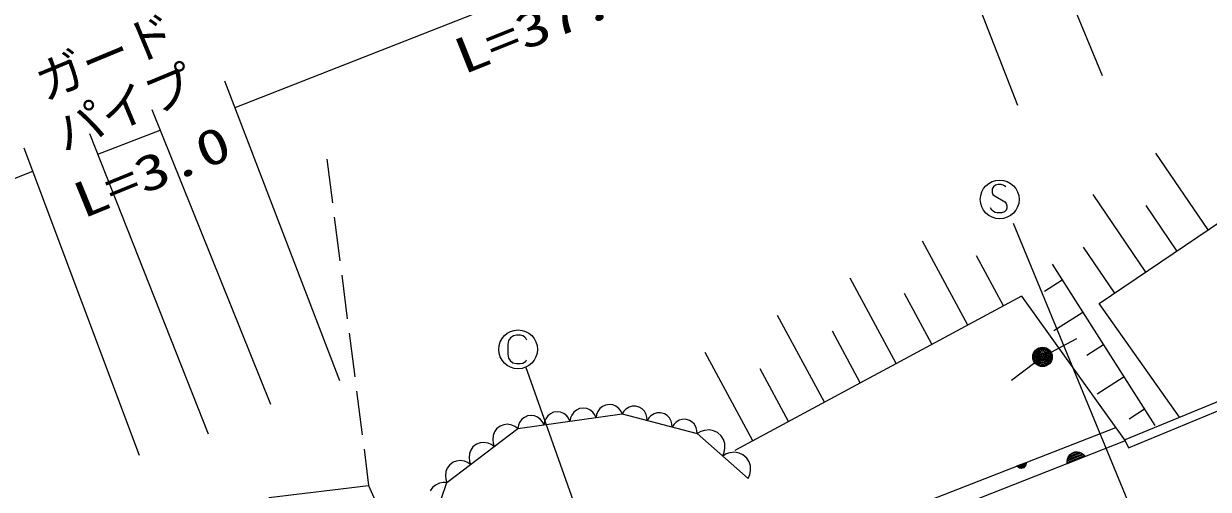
# Model space of a CAD drawing. Units: millimetres, scale not verified. Extents: x -17984 to 622016, y -204319 to 155681.
# Drawn here: x 91486 to 152209, y 72305 to 96192 of the extents above; entities that cross this region are included whole.
import ezdxf
from ezdxf.enums import TextEntityAlignment as Align

# ---------------------------------------------------------------- set-up
doc = ezdxf.new("R2010")
doc.units = ezdxf.units.MM
doc.header["$LTSCALE"] = 1000
doc.linetypes.add('USER3', pattern=[3, 2.25, -0.75])
doc.layers.add('S-BGD', color=1, linetype='Continuous', lineweight=13)
doc.layers.add('S-BGD-HTXT', color=6, linetype='Continuous', lineweight=13)
doc.styles.add('ＭＳ ゴシック', font='')
doc.styles.get('ＭＳ ゴシック').set_extended_font_data('MS Gothic')

msp = doc.modelspace()

# ---------------------------------------------------------------- linework, layer by layer
at = {"layer": 'S-BGD'}
for p, q in [((146615, 81830), (167252, 95819)), ((152197, 85614), (149522, 89550)), ((141130, 87716), (141125, 87601)), ((141125, 87601), (141130, 87526)), ((141195, 87826), (141130, 87716)), ((141130, 87526), (141170, 87426)), ((141305, 87901), (141195, 87826)), ((141435, 87936), (141305, 87901)), ((141590, 87936), (141435, 87936)), ((141695, 87916), (141590, 87936)), ((141770, 87881), (141695, 87916)), ((141825, 87821), (141770, 87881)), ((141170, 87426), (141240, 87371)), ((141240, 87371), (141785, 87056)), ((141785, 87056), (141845, 86966)), ((141845, 86966), (141885, 86841)), ((141885, 86841), (141875, 86721)), ((149008, 83452), (146309, 87424)), ((150603, 84533), (149020, 86862)), ((141110, 86626), (141040, 86741)), ((141190, 86551), (141110, 86626)), ((141285, 86506), (141190, 86551)), ((141385, 86491), (141285, 86506)), ((141615, 86491), (141385, 86491)), ((141770, 86536), (141615, 86491)), ((141840, 86626), (141770, 86536)), ((141875, 86721), (141840, 86626)), ((142203, 85961), (148067, 71740)), ((139874, 80734), (137557, 85035)), ((147414, 82371), (145818, 84721)), ((141710, 81723), (140332, 84281)), ((144197, 83858), (149474, 75586)), ((136202, 78755), (133844, 83130)), ((144725, 83031), (143807, 82446)), ((142628, 82218), (127939, 74303)), ((138038, 79745), (136635, 82347)), ((142628, 82218), (147954, 74790)), ((145780, 81377), (144299, 80432)), ((150738, 76010), (146615, 81830)), ((132529, 76776), (130132, 81225)), ((116599, 80181), (116439, 80071)), ((116754, 80211), (116599, 80181)), ((116949, 80211), (116754, 80211)), ((117064, 80181), (116949, 80211)), ((117159, 80126), (117064, 80181)), ((134365, 77766), (132939, 80413)), ((116344, 79931), (116304, 79731)), ((116304, 79731), (116304, 79241)), ((116439, 80071), (116344, 79931)), ((117229, 80056), (117159, 80126)), ((117269, 79961), (117229, 80056)), ((144150, 79333), (145472, 80042)), ((146836, 79722), (145976, 79174)), ((116304, 79241), (116344, 79031)), ((116344, 79031), (116419, 78906)), ((117224, 78886), (117254, 78956)), ((128857, 74797), (126419, 79321)), ((147915, 74844), (158272, 79122)), ((116419, 78906), (116564, 78801)), ((116564, 78801), (116744, 78761)), ((116744, 78761), (116934, 78761)), ((116934, 78761), (117079, 78776)), ((117079, 78776), (117154, 78821)), ((117154, 78821), (117224, 78886)), ((117208, 78609), (122119, 64755)), ((130693, 75787), (129243, 78479)), ((143313, 78793), (142121, 77882)), ((148120, 74440), (158502, 78729)), ((147891, 78068), (146506, 77184)), ((121160, 76558), (121025, 76457)), ((121310, 76630), (121160, 76558)), ((121517, 76659), (121310, 76630)), ((121681, 76631), (121517, 76659)), ((121840, 76572), (121681, 76631)), ((121990, 76443), (121840, 76572)), ((122520, 76525), (122357, 76417)), ((122681, 76565), (122520, 76525)), ((122844, 76573), (122681, 76565)), ((123043, 76520), (122844, 76573)), ((123181, 76433), (123043, 76520)), ((116817, 75429), (122160, 76177)), ((117153, 75997), (117017, 75896)), ((117303, 76069), (117153, 75997)), ((117510, 76098), (117303, 76069)), ((117674, 76070), (117510, 76098)), ((117832, 76010), (117674, 76070)), ((117983, 75882), (117832, 76010)), ((118243, 75918), (118185, 75777)), ((118353, 76083), (118243, 75918)), ((118489, 76184), (118353, 76083)), ((118639, 76256), (118489, 76184)), ((118846, 76285), (118639, 76256)), ((119010, 76257), (118846, 76285)), ((119168, 76198), (119010, 76257)), ((119319, 76069), (119168, 76198)), ((119417, 75950), (119319, 76069)), ((119489, 75803), (119417, 75950)), ((119521, 75964), (119489, 75803)), ((119579, 76105), (119521, 75964)), ((119689, 76270), (119579, 76105)), ((119824, 76371), (119689, 76270)), ((119974, 76443), (119824, 76371)), ((120182, 76472), (119974, 76443)), ((120345, 76444), (120182, 76472)), ((120504, 76385), (120345, 76444)), ((120654, 76256), (120504, 76385)), ((120753, 76137), (120654, 76256)), ((120824, 75990), (120753, 76137)), ((120856, 76151), (120824, 75990)), ((120915, 76292), (120856, 76151)), ((121025, 76457), (120915, 76292)), ((122089, 76324), (121990, 76443)), ((122160, 76177), (122089, 76324)), ((122251, 76311), (122160, 76177)), ((122160, 76177), (126008, 75162)), ((122357, 76417), (122251, 76311)), ((123302, 76318), (123181, 76433)), ((123390, 76144), (123302, 76318)), ((123434, 75999), (123390, 76144)), ((123443, 75839), (123434, 75999)), ((123533, 75973), (123443, 75839)), ((123640, 76078), (123533, 75973)), ((123802, 76186), (123640, 76078)), ((123963, 76226), (123802, 76186)), ((124127, 76234), (123963, 76226)), ((124326, 76182), (124127, 76234)), ((124464, 76094), (124326, 76182)), ((124584, 75980), (124464, 76094)), ((124672, 75806), (124584, 75980)), ((148946, 76414), (148144, 75902)), ((113183, 72650), (116817, 75429)), ((115728, 75403), (115621, 75249)), ((115916, 75546), (115728, 75403)), ((116093, 75610), (115916, 75546)), ((116282, 75639), (116093, 75610)), ((116502, 75596), (116282, 75639)), ((116665, 75534), (116502, 75596)), ((116817, 75429), (116665, 75534)), ((116849, 75590), (116817, 75429)), ((116907, 75731), (116849, 75590)), ((117017, 75896), (116907, 75731)), ((118081, 75763), (117983, 75882)), ((118153, 75616), (118081, 75763)), ((118185, 75777), (118153, 75616)), ((124716, 75661), (124672, 75806)), ((124725, 75500), (124716, 75661)), ((124815, 75634), (124725, 75500)), ((124922, 75740), (124815, 75634)), ((125084, 75848), (124922, 75740)), ((125246, 75888), (125084, 75848)), ((125409, 75896), (125246, 75888)), ((125608, 75844), (125409, 75896)), ((125746, 75756), (125608, 75844)), ((125867, 75642), (125746, 75756)), ((125955, 75467), (125867, 75642)), ((125999, 75322), (125955, 75467)), ((126008, 75162), (125999, 75322)), ((126379, 75328), (126192, 75267)), ((126633, 75360), (126379, 75328)), ((126846, 75312), (126633, 75360)), ((127043, 75226), (126846, 75312)), ((132879, 69789), (147462, 75476)), ((115071, 74713), (114882, 74684)), ((115291, 74670), (115071, 74713)), ((115543, 75074), (115527, 74851)), ((115527, 74851), (115548, 74679)), ((115621, 75249), (115543, 75074)), ((126192, 75267), (126008, 75162)), ((126008, 75162), (128626, 72864)), ((127246, 75048), (127043, 75226)), ((127357, 74864), (127246, 75048)), ((127432, 74659), (127357, 74864)), ((147954, 74790), (132902, 68871)), ((147954, 74790), (148120, 74440)), ((114332, 74148), (114316, 73924)), ((114410, 74322), (114332, 74148)), ((114517, 74477), (114410, 74322)), ((114705, 74620), (114517, 74477)), ((114882, 74684), (114705, 74620)), ((115454, 74607), (115291, 74670)), ((115606, 74503), (115454, 74607)), ((115548, 74679), (115606, 74503)), ((127317, 74013), (127400, 74207)), ((127501, 74118), (127317, 74013)), ((127400, 74207), (127433, 74403)), ((127433, 74403), (127432, 74659)), ((127689, 74179), (127501, 74118)), ((127943, 74211), (127689, 74179)), ((128156, 74163), (127943, 74211)), ((128352, 74078), (128156, 74163)), ((145819, 74084), (144981, 73755)), ((144993, 73827), (145759, 74128)), ((145694, 74169), (145017, 73903)), ((145044, 73992), (145124, 74088)), ((145050, 73983), (145613, 74205)), ((145124, 74088), (145220, 74166)), ((145481, 74220), (145134, 74084)), ((145220, 74166), (145364, 74222)), ((145364, 74222), (145487, 74231)), ((145487, 74231), (145611, 74215)), ((145611, 74215), (145742, 74148)), ((145742, 74148), (145834, 74080)), ((113306, 73550), (113198, 73396)), ((113494, 73694), (113306, 73550)), ((113671, 73757), (113494, 73694)), ((113860, 73787), (113671, 73757)), ((114080, 73744), (113860, 73787)), ((114242, 73681), (114080, 73744)), ((114394, 73577), (114242, 73681)), ((114316, 73924), (114336, 73753)), ((114336, 73753), (114394, 73577)), ((128555, 73899), (128352, 74078)), ((128666, 73715), (128555, 73899)), ((128741, 73510), (128666, 73715)), ((128743, 73254), (128741, 73510)), ((142401, 73502), (142867, 73684)), ((142440, 73456), (142401, 73502)), ((142867, 73650), (142424, 73478)), ((142447, 73453), (142866, 73617)), ((142860, 73581), (142477, 73431)), ((142510, 73411), (142848, 73543)), ((142832, 73503), (142550, 73393)), ((142835, 73498), (142794, 73451)), ((142860, 73567), (142835, 73498)), ((142869, 73623), (142860, 73567)), ((142867, 73684), (142869, 73623)), ((144975, 73742), (144993, 73854)), ((144980, 73620), (144975, 73742)), ((145911, 73986), (144980, 73620)), ((144981, 73688), (145865, 74035)), ((144993, 73854), (145044, 73992)), ((145834, 74080), (145911, 73986)), ((113121, 73222), (113104, 72998)), ((113104, 72998), (113125, 72827)), ((113198, 73396), (113121, 73222)), ((128626, 72864), (128709, 73058)), ((128709, 73058), (128743, 73254)), ((142485, 73421), (142440, 73456)), ((142551, 73388), (142485, 73421)), ((142613, 73380), (142551, 73388)), ((142674, 73384), (142613, 73380)), ((142616, 73385), (142790, 73453)), ((142747, 73412), (142674, 73384)), ((142794, 73451), (142747, 73412)), ((104044, 71883), (109169, 72507)), ((109169, 72507), (109716, 71268)), ((112115, 69605), (113183, 72650)), ((112438, 72390), (112318, 72231)), ((112588, 72526), (112438, 72390)), ((112808, 72616), (112588, 72526)), ((112988, 72655), (112808, 72616)), ((113183, 72650), (112988, 72655)), ((113125, 72827), (113183, 72650))]:
    msp.add_line(p, q, dxfattribs=at)
at = {"layer": 'S-BGD', "linetype": 'USER3'}
msp.add_line((107026, 89237), (109169, 72507), dxfattribs=at)
at = {"layer": 'S-BGD'}
for centre, radius in [((141515, 87176), 995), ((116829, 79486), 995), ((143710, 79096), 498), ((143710, 79096), 440), ((143710, 79096), 382), ((143710, 79096), 322), ((143710, 79096), 265), ((143710, 79096), 195), ((143710, 79096), 135), ((143710, 79096), 77.5), ((143710, 79096), 15)]:
    msp.add_circle(centre, radius, dxfattribs=at)
at = {"layer": 'S-BGD-HTXT'}
for p, q in [((140469, 108719), (146775, 93527)), ((136635, 106839), (142436, 92014)), ((137136, 105559), (102306, 91883)), ((101782, 93252), (107668, 77889)), ((98049, 91796), (104137, 76679)), ((94867, 90556), (100947, 75153)), ((95283, 89501), (98481, 90722)), ((97415, 74043), (91502, 89813)), ((69490, 79864), (91950, 88619))]:
    msp.add_line(p, q, dxfattribs=at)

# ---------------------------------------------------------------- texts
at = {"layer": 'S-BGD-HTXT', "style": 'ＭＳ ゴシック', "width": 1.35}
for s, rotation, p in [('L=37.0', 21.8, (114224, 93054)), ('L=3.0', 22.2, (94720, 85659))]:
    msp.add_text(s, height=1833, rotation=rotation, dxfattribs=at).set_placement(p, align=Align.BOTTOM_LEFT)
at = {"layer": 'S-BGD-HTXT', "style": 'ＭＳ ゴシック'}
for s, p in [('ガード', (92765, 91713)), ('パイプ', (93742, 89081))]:
    msp.add_text(s, height=1833, rotation=22.6, dxfattribs=at).set_placement(p, align=Align.BOTTOM_LEFT)

doc.saveas('drawing.dxf')
